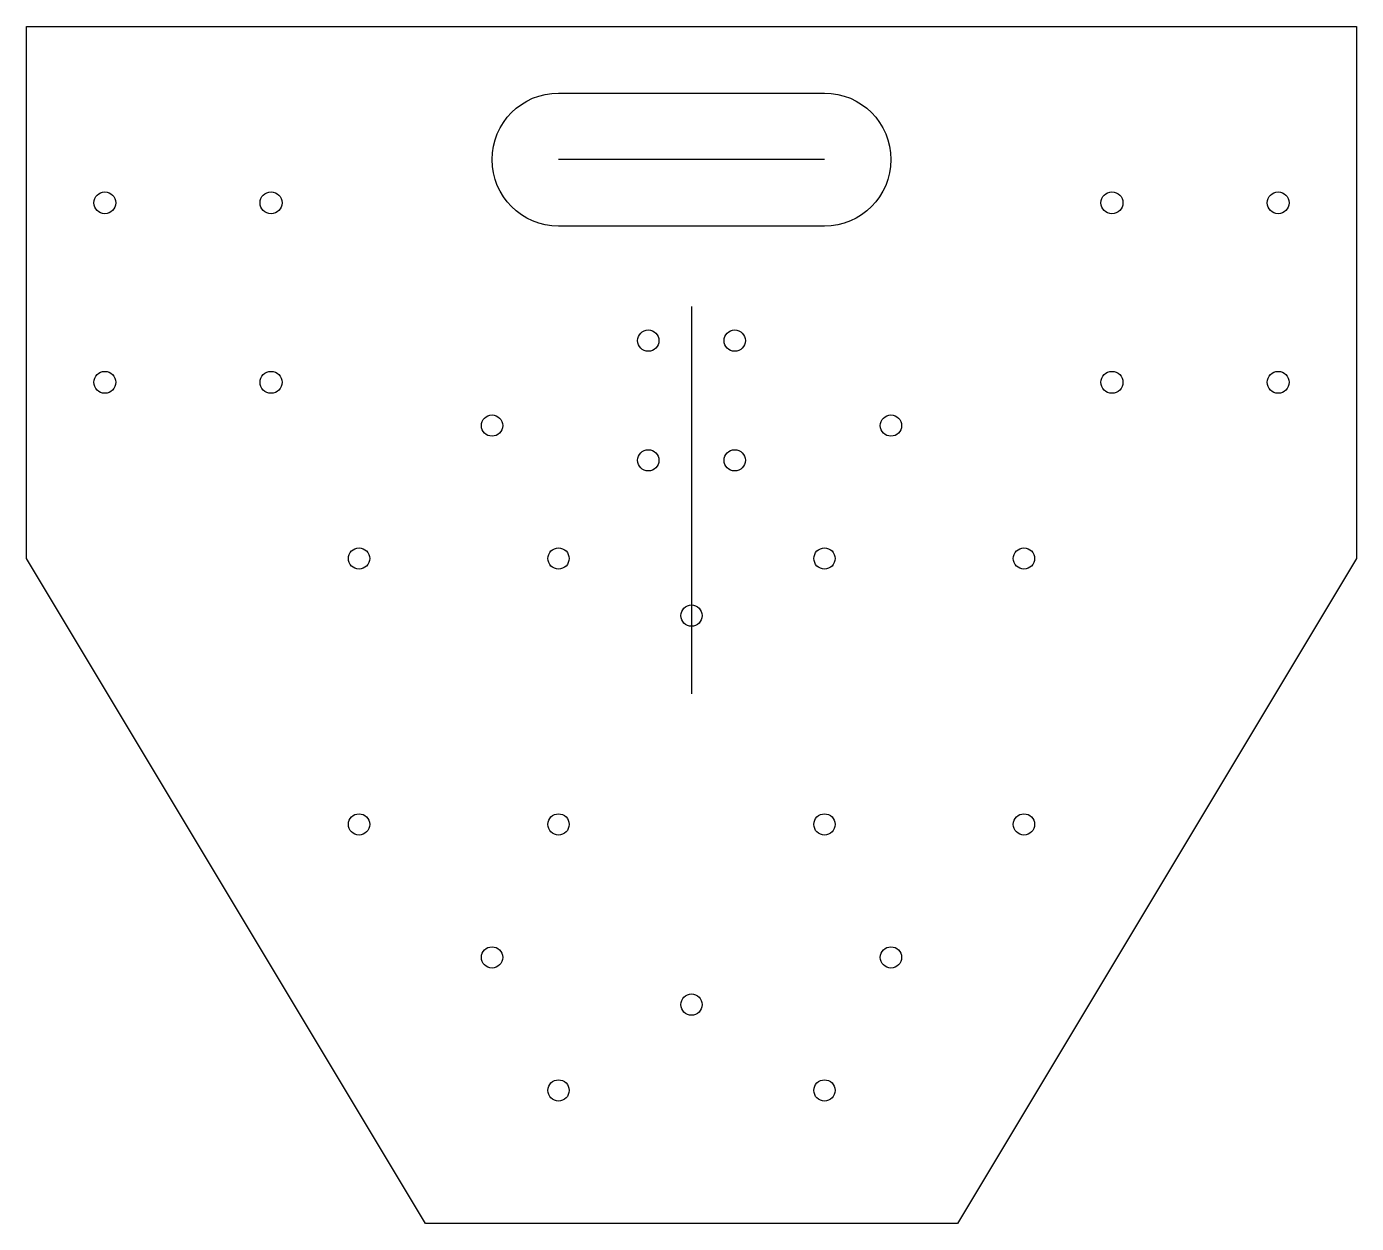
# Model space of a CAD drawing. Header units: millimetres. Extents: x -190 to 10, y -140 to 40.
import ezdxf

# ---------------------------------------------------------------- set-up
doc = ezdxf.new("R2010")
doc.units = ezdxf.units.MM
doc.layers.get('0').update_dxf_attribs({"linetype": 'CONTINUOUS'})

msp = doc.modelspace()

# ---------------------------------------------------------------- linework, layer by layer
for p, q in [((-70, 20), (-110, 20)), ((-90, -2.08), (-90, -60.36))]:
    msp.add_line(p, q)
msp.add_lwpolyline([(-190, 40), (10, 40), (10, -40), (-50, -140), (-130, -140), (-190, -40)], close=True)
msp.add_lwpolyline([(-110, 30), (-70, 30, -1), (-70, 10), (-110, 10, -1)], format="xyb", close=True)
for centre, radius in [((-178.23, 13.5), 1.65), ((-153.23, 13.5), 1.65), ((-26.77, 13.5), 1.65), ((-1.77, 13.5), 1.65), ((-96.5, -7.23), 1.6), ((-83.5, -7.23), 1.6), ((-178.23, -13.5), 1.65), ((-153.23, -13.5), 1.65), ((-26.77, -13.5), 1.65), ((-1.77, -13.5), 1.65), ((-120, -20), 1.6), ((-60, -20), 1.6), ((-96.5, -25.23), 1.6), ((-83.5, -25.23), 1.6), ((-140, -40), 1.6), ((-110, -40), 1.6), ((-70, -40), 1.6), ((-40, -40), 1.6), ((-90, -48.59), 1.6), ((-140, -80), 1.6), ((-110, -80), 1.6), ((-70, -80), 1.6), ((-40, -80), 1.6), ((-120, -100), 1.6), ((-60, -100), 1.6), ((-90, -107.09), 1.6), ((-110, -120), 1.6), ((-70, -120), 1.6)]:
    msp.add_circle(centre, radius)

doc.saveas('drawing.dxf')
